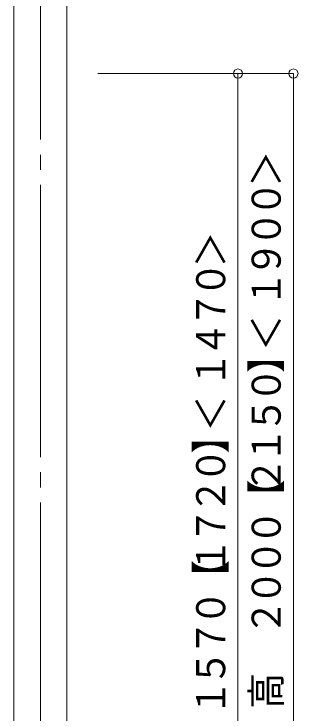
# Model space of a CAD drawing. Units: millimetres on the paper. Extents: x -305 to 305, y -152 to 152.
# Drawn here: x -192.18 to -173.41, y 55.47 to 101.7 of the extents above; entities that cross this region are included whole.
import ezdxf
from ezdxf.enums import TextEntityAlignment as Align

# ---------------------------------------------------------------- set-up
doc = ezdxf.new("R2010")
doc.units = ezdxf.units.MM
doc.linetypes.add('LONG_CHAIN', pattern=[21, 18, -1, 1, -1])
doc.layers.add('0-0_0', color=7, linetype='Continuous', lineweight=9)
doc.layers.add('0-1_VIEW0001', color=7, linetype='Continuous', lineweight=9)
doc.styles.add('ＭＳ ゴシック', font='')
doc.styles.get('ＭＳ ゴシック').set_extended_font_data('MS Gothic')

# ---------------------------------------------------------------- blocks, each defined once
blk = doc.blocks.new('_ORIGIN')
at = {"layer": '0-0_0'}
blk.add_line((0, 0), (-1, 0), dxfattribs=at)
blk.add_circle((0, 0), 0.5, dxfattribs=at)

msp = doc.modelspace()

# ---------------------------------------------------------------- linework, layer by layer
at = {"layer": '0-1_VIEW0001'}
for p, q in [((-192.175, 111.391), (-192.175, 25.891)), ((-188.675, 111.391), (-188.675, 25.891)), ((-186.635, 97.758), (-173.706, 97.758)), ((-186.635, 97.758), (-177.373, 97.758)), ((-177.373, 46.025), (-177.373, 97.158)), ((-173.706, 31.691), (-173.706, 97.158))]:
    msp.add_line(p, q, dxfattribs=at)
at = {"layer": '0-1_VIEW0001', "linetype": 'LONG_CHAIN'}
msp.add_line((-190.425, 111.391), (-190.425, 9.433), dxfattribs=at)

# ---------------------------------------------------------------- block references
at = {"layer": '0-1_VIEW0001', "xscale": 0.6, "yscale": 0.6, "rotation": 90}
for p in [(-177.373, 97.758), (-173.706, 97.758)]:
    msp.add_blockref('_ORIGIN', p, dxfattribs=at)

# ---------------------------------------------------------------- texts
at = {"layer": '0-1_VIEW0001', "style": 'ＭＳ ゴシック', "width": 0.9}
for s, p in [('＞', (-173.972, 90.281)), ('０', (-173.972, 88.293)), ('０', (-173.972, 86.305)), ('＞', (-177.639, 84.952)), ('９', (-173.972, 84.317)), ('０', (-177.639, 82.964)), ('１', (-173.972, 82.329)), ('７', (-177.639, 80.976)), ('＜', (-173.972, 79.421)), ('４', (-177.639, 78.988)), ('１', (-177.639, 77)), ('】', (-173.972, 77.967)), ('０', (-173.972, 75.979)), ('＜', (-177.639, 74.092)), ('５', (-173.972, 73.991)), ('１', (-173.972, 72.003)), ('】', (-177.639, 72.638)), ('０', (-177.639, 70.65)), ('２', (-173.972, 70.015)), ('【', (-173.972, 68.561)), ('２', (-177.639, 68.662)), ('７', (-177.639, 66.674)), ('０', (-173.972, 66.573)), ('１', (-177.639, 64.686)), ('０', (-173.972, 64.585)), ('【', (-177.639, 63.232)), ('０', (-173.972, 62.597)), ('０', (-177.639, 61.244)), ('２', (-173.972, 60.609)), ('７', (-177.639, 59.256)), ('５', (-177.639, 57.268)), ('高', (-173.972, 55.769)), ('１', (-177.639, 55.28))]:
    msp.add_text(s, height=1.921, rotation=90, dxfattribs=at).set_placement(p, align=Align.BOTTOM_LEFT)

doc.saveas('drawing.dxf')
